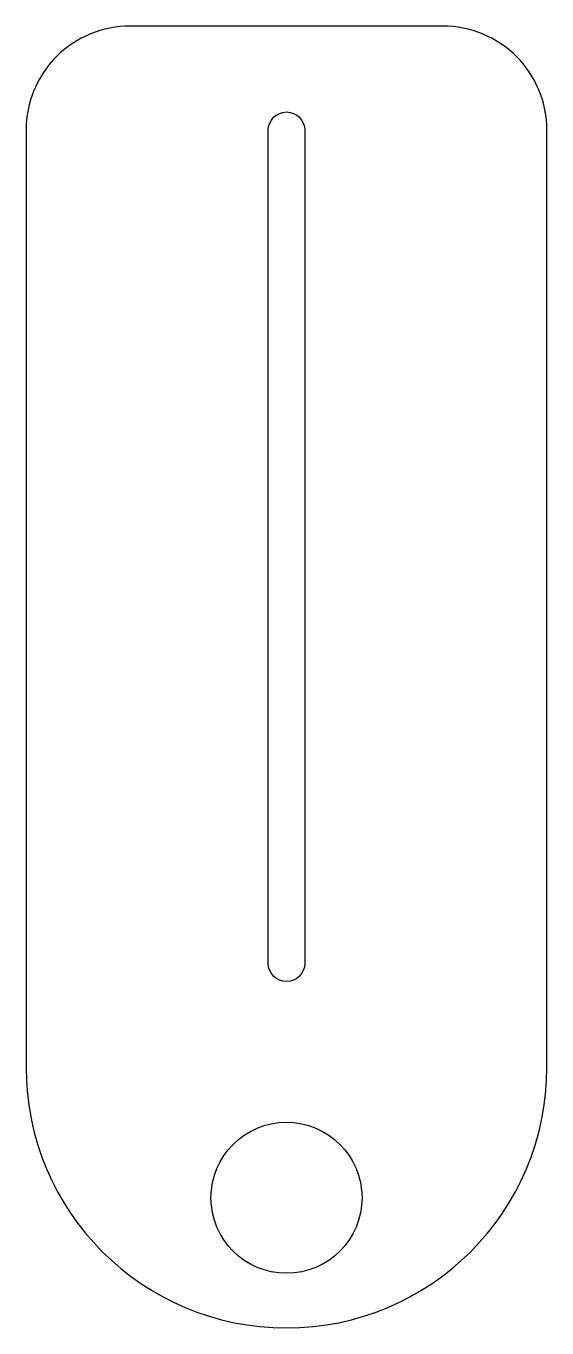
# Model space of a CAD drawing. Header units: millimetres. Extents: x 0 to 100, y -50 to 200.
import ezdxf

# ---------------------------------------------------------------- set-up
doc = ezdxf.new("R2010")
doc.units = ezdxf.units.MM

msp = doc.modelspace()

# ---------------------------------------------------------------- linework, layer by layer
for points in [[(100, 180, 0.414214), (80, 200), (20, 200, 0.414214), (0, 180), (0, 0, 1), (100, 0)], [(46.5, 180, -1), (53.5, 180), (53.5, 20, -1), (46.5, 20)]]:
    msp.add_lwpolyline(points, format="xyb", close=True)
msp.add_circle((50, -25), 14.5)

doc.saveas('drawing.dxf')
